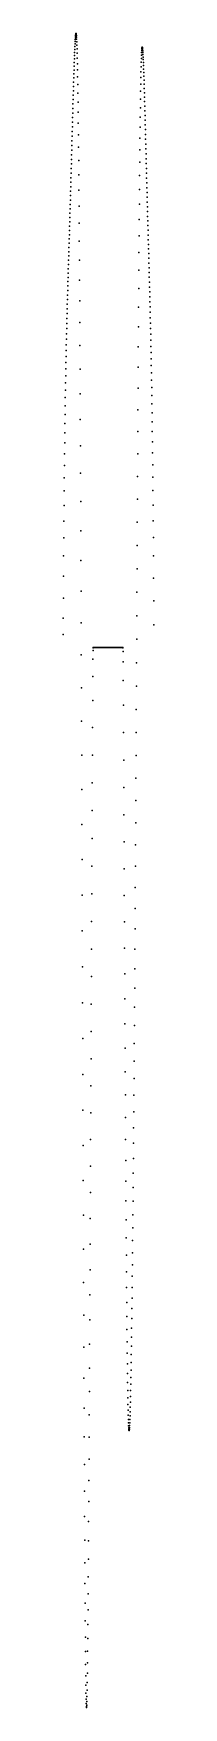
# Model space of a CAD drawing. Header units: metres. Extents: x 0 to 360, y -4190 to 2427.
import ezdxf

# ---------------------------------------------------------------- set-up
doc = ezdxf.new("R2010")
doc.units = ezdxf.units.M

msp = doc.modelspace()

# ---------------------------------------------------------------- linework, layer by layer
for p in [(47, 2385.5), (47.5, 2394.7), (48, 2403), (48.5, 2410.2), (49, 2416.2), (49.5, 2420.9), (50, 2424.4), (50.5, 2426.5), (51, 2427), (51.5, 2425.9), (52, 2423.2), (52.5, 2418.7), (53, 2412.4), (53.5, 2404.1), (54, 2393.7), (44.5, 2326.3), (45, 2339.5), (45.5, 2352.2), (46, 2364.1), (46.5, 2375.3), (54.5, 2381.2), (55, 2366.5), (55.5, 2349.3), (56, 2329.7), (310, 2328.4), (310.5, 2341.1), (311, 2351.7), (311.5, 2360), (312, 2366.2), (312.5, 2370.3), (313, 2372.6), (313.5, 2373.2), (314, 2371.9), (314.5, 2369), (315, 2364.6), (315.5, 2359), (316, 2352), (316.5, 2343.6), (317, 2334), (317.5, 2323.5), (42, 2251.1), (42.5, 2267.1), (43, 2282.5), (43.5, 2297.6), (44, 2312.3), (56.5, 2307.6), (57, 2282.8), (57.5, 2255.3), (308, 2252.6), (308.5, 2275.4), (309, 2295.7), (309.5, 2313.3), (318, 2312.2), (318.5, 2299.8), (319, 2286.3), (319.5, 2272.2), (320, 2257.7), (40, 2183.7), (40.5, 2200.9), (41, 2217.9), (41.5, 2234.7), (58, 2224.9), (58.5, 2191.6), (307, 2198.7), (307.5, 2227.1), (320.5, 2242.5), (321, 2226.5), (321.5, 2209.9), (322, 2193), (38.5, 2130.4), (39, 2148.4), (39.5, 2166.2), (59, 2155.2), (306, 2133.4), (306.5, 2167.5), (322.5, 2175.9), (323, 2158.4), (323.5, 2140.3), (324, 2121.8), (36.5, 2057.8), (37, 2076.3), (37.5, 2094.4), (38, 2112.4), (59.5, 2115.6), (60, 2072.9), (305, 2056.3), (305.5, 2096.4), (324.5, 2103.4), (325, 2084.9), (325.5, 2066.3), (35, 2002.8), (35.5, 2021), (36, 2039.3), (60.5, 2026.9), (304.5, 2013.2), (326, 2047.2), (326.5, 2027.8), (327, 2008.7), (327.5, 1989.7), (33, 1929.3), (33.5, 1947.6), (34, 1966.1), (34.5, 1984.5), (61, 1977.4), (61.5, 1924.5), (304, 1967.1), (328, 1970.6), (328.5, 1951.3), (329, 1931.8), (31, 1857), (31.5, 1875.1), (32, 1893.3), (32.5, 1911.3), (62, 1868.1), (303, 1865.8), (303.5, 1918), (329.5, 1912.4), (330, 1893.4), (330.5, 1874.5), (331, 1855.4), (29.5, 1803.9), (30, 1821.4), (30.5, 1839), (62.5, 1808.1), (302.5, 1810.6), (331.5, 1836), (332, 1816.8), (332.5, 1798), (27.5, 1733.7), (28, 1750.9), (28.5, 1768.5), (29, 1786.2), (63, 1744.5), (302, 1752.5), (333, 1779.4), (333.5, 1760.7), (334, 1741.8), (334.5, 1722.8), (25.5, 1665.1), (26, 1682.3), (26.5, 1699.6), (27, 1716.7), (63.5, 1677.1), (301.5, 1691.4), (335, 1704.2), (335.5, 1685.9), (336, 1667.6), (23.5, 1598), (24, 1614.9), (24.5, 1631.5), (25, 1648.2), (64, 1606), (301, 1627.5), (336.5, 1649), (337, 1630.3), (337.5, 1611.7), (338, 1593.5), (21.5, 1531), (22, 1547.5), (22.5, 1564), (23, 1580.9), (64.5, 1531.2), (300.5, 1560.8), (338.5, 1575.4), (339, 1557), (339.5, 1538.2), (19.5, 1462.8), (20, 1479.8), (20.5, 1497), (21, 1514.2), (300, 1491.4), (340, 1519.3), (340.5, 1500.8), (341, 1482.4), (341.5, 1463.7), (17.5, 1393), (18, 1411.1), (18.5, 1428.9), (19, 1446), (65, 1452.5), (299.5, 1419.4), (342, 1444.5), (342.5, 1424.8), (343, 1405.4), (16, 1339), (16.5, 1357.2), (17, 1375.1), (65.5, 1370.1), (299, 1344.8), (343.5, 1386.1), (344, 1366.4), (344.5, 1346), (345, 1324.9), (14, 1260.6), (14.5, 1280.4), (15, 1300.3), (15.5, 1320), (66, 1283.9), (298.5, 1268), (345.5, 1303.6), (346, 1282.4), (346.5, 1260.8), (12.5, 1196.4), (13, 1218.9), (13.5, 1240.3), (66.5, 1193.9), (347, 1238.1), (347.5, 1214.4), (11, 1126.4), (11.5, 1150.3), (12, 1173.5), (298, 1188.9), (348, 1190.1), (348.5, 1165.7), (349, 1140.6), (10, 1073.9), (10.5, 1100.9), (67, 1100.1), (297.5, 1107.7), (349.5, 1114), (350, 1085.8), (9, 1017.5), (9.5, 1046), (67.5, 1002.7), (297, 1024.6), (350.5, 1056.8), (351, 1027.3), (351.5, 996.4), (8, 955.4), (8.5, 987.6), (296.5, 939.8), (352, 963.2), (352.5, 927.9), (7, 885.3), (7.5, 921), (68, 901.5), (353, 891.3), (6, 808.5), (6.5, 848.3), (68.5, 796.7), (296, 853.3), (353.5, 853.4), (354, 812.8), (5.5, 765.2), (295.5, 765.4), (354.5, 768.8), (4.5, 670.6), (5, 719), (69, 688.4), (295, 676.3), (355, 721.9), (355.5, 673), (4, 618.8), (356, 620.6), (3.5, 561.8), (69.5, 576.7), (294.5, 586), (356.5, 563.1), (3, 499.9), (294, 494.9), (357, 500.8), (2.5, 433.9), (70, 461.6), (293.5, 403.1), (357.5, 434.5), (2, 362.2), (70.5, 343.3), (358, 362.6), (1.5, 282.5), (293, 310.8), (358.5, 274), (71, 221.9), (292.5, 218.1), (1, 194.3), (359, 184.8), (0.5, 116.4), (71.5, 97.6), (292, 125.2), (359.5, 89.5), (0, 51), (120.5, 0), (121, 0), (121.5, 0), (122, 0), (122.5, 0), (123, 0), (123.5, 0), (124, 0), (124.5, 0), (126.5, 0), (127, 0), (127.5, 0), (129.5, 0), (131, 0), (131.5, 0), (132, 0), (134, 0), (134.5, 0), (135, 0), (135.5, 0), (136, 0), (138, 0), (138.5, 0), (140.5, 0), (141, 0), (141.5, 0), (143, 0), (143.5, 0), (144, 0), (144.5, 0), (145, 0), (145.5, 0), (146, 0), (146.5, 0), (148, 0), (148.5, 0), (149, 0), (149.5, 0), (150, 0), (151.5, 0), (152, 0), (152.5, 0), (154, 0), (155.5, 0), (156, 0), (156.5, 0), (157, 0), (159, 0), (159.5, 0), (160, 0), (160.5, 0), (161.5, 0), (162, 0), (162.5, 0), (164.5, 0), (165, 0), (165.5, 0), (167.5, 0), (168, 0), (168.5, 0), (169, 0), (169.5, 0), (170, 0), (170.5, 0), (171, 0), (172, 0), (172.5, 0), (173, 0), (173.5, 0), (175.5, 0), (176, 0), (176.5, 0), (177, 0), (177.5, 0), (180.5, 0), (181, 0), (181.5, 0), (182, 0), (182.5, 0), (183, 0), (185, 0), (185.5, 0), (187.5, 0), (188, 0), (188.5, 0), (189, 0), (190.5, 0), (191, 0), (191.5, 0), (192, 0), (192.5, 0), (193, 0), (193.5, 0), (194, 0), (195.5, 0), (196, 0), (196.5, 0), (197, 0), (197.5, 0), (199.5, 0), (200, 0), (200.5, 0), (202.5, 0), (203, 0), (203.5, 0), (204.5, 0), (205, 0), (205.5, 0), (206, 0), (208, 0), (208.5, 0), (210, 0), (210.5, 0), (212, 0), (212.5, 0), (213, 0), (214, 0), (214.5, 0), (215, 0), (216.5, 0), (217, 0), (217.5, 0), (219, 0), (219.5, 0), (220, 0), (221.5, 0), (222, 0), (224.5, 0), (225, 0), (227, 0), (227.5, 0), (228, 0), (229.5, 0), (230, 0), (231.5, 0), (232, 0), (234, 0), (234.5, 0), (235.5, 0), (236, 0), (291.5, 32.3), (72, -29.5), (118, -46.4), (118.5, -11.6), (119, -1.1), (119.5, 0), (120, 0), (125, 0), (125.5, 0), (126, 0), (128, 0), (128.5, 0), (129, 0), (130, 0), (130.5, 0), (132.5, 0), (133, 0), (133.5, 0), (136.5, 0), (137, 0), (137.5, 0), (139, 0), (139.5, 0), (140, 0), (142, 0), (142.5, 0), (147, 0), (147.5, 0), (150.5, 0), (151, 0), (153, 0), (153.5, 0), (154.5, 0), (155, 0), (157.5, 0), (158, 0), (158.5, 0), (161, 0), (163, 0), (163.5, 0), (164, 0), (166, 0), (166.5, 0), (167, 0), (171.5, 0), (174, 0), (174.5, 0), (175, 0), (178, 0), (178.5, 0), (179, 0), (179.5, 0), (180, 0), (183.5, 0), (184, 0), (184.5, 0), (186, 0), (186.5, 0), (187, 0), (189.5, 0), (190, 0), (194.5, 0), (195, 0), (198, 0), (198.5, 0), (199, 0), (201, 0), (201.5, 0), (202, 0), (204, 0), (206.5, 0), (207, 0), (207.5, 0), (209, 0), (209.5, 0), (211, 0), (211.5, 0), (213.5, 0), (215.5, 0), (216, 0), (218, 0), (218.5, 0), (220.5, 0), (221, 0), (222.5, 0), (223, 0), (223.5, 0), (224, 0), (225.5, 0), (226, 0), (226.5, 0), (228.5, 0), (229, 0), (230.5, 0), (231, 0), (232.5, 0), (233, 0), (233.5, 0), (235, 0), (236.5, 0), (237, -2), (237.5, -15.9), (238, -56.5), (291, -60.4), (117.5, -114.4), (238.5, -130.4), (72.5, -159.2), (290.5, -152.8), (117, -209.4), (239, -228.7), (290, -244.8), (73, -291.2), (116.5, -316.6), (239.5, -336.4), (289.5, -336.2), (73.5, -425.4), (116, -425.9), (240, -444.9), (289, -426.8), (288.5, -516.6), (74, -561.5), (115.5, -535.3), (240.5, -553.3), (115, -645), (241, -661.2), (288, -605.3), (74.5, -699.3), (287.5, -693.1), (114.5, -754.6), (241.5, -768.5), (287, -779.6), (75, -838.5), (114, -864.2), (242, -874.9), (286.5, -864.9), (75.5, -978.9), (113.5, -973.7), (242.5, -980.5), (286, -948.8), (285.5, -1031.4), (76, -1120.2), (113, -1083.1), (243, -1084.9), (285, -1112.4), (243.5, -1188), (112.5, -1192.3), (284.5, -1192), (76.5, -1262), (112, -1301.2), (244, -1289.5), (284, -1270), (244.5, -1389.5), (283.5, -1346.4), (77, -1404.2), (111.5, -1409.8), (283, -1421.2), (111, -1518), (245, -1487.5), (282.5, -1494.3), (77.5, -1546.2), (245.5, -1583.6), (282, -1565.8), (110.5, -1625.7), (281.5, -1635.7), (78, -1687.9), (246, -1677.5), (281, -1703.8), (110, -1732.8), (246.5, -1769), (280.5, -1770.2), (78.5, -1828.8), (109.5, -1839.3), (280, -1835.1), (247, -1858.1), (279.5, -1898.2), (79, -1968.6), (109, -1945.1), (247.5, -1944.7), (279, -1959.6), (108.5, -2050), (248, -2028.4), (278.5, -2019.5), (79.5, -2107.1), (248.5, -2109.4), (278, -2077.6), (108, -2154.1), (277.5, -2134.2), (80, -2243.8), (249, -2187.3), (276.5, -2242.4), (277, -2189.1), (107.5, -2257.1), (249.5, -2262.2), (276, -2294.2), (80.5, -2378.2), (107, -2359), (250, -2334), (275.5, -2344.4), (250.5, -2402.6), (274.5, -2440.1), (275, -2393), (81, -2510.3), (106.5, -2459.8), (251, -2467.9), (274, -2485.7), (106, -2559.3), (251.5, -2530), (273, -2572.1), (273.5, -2529.6), (81.5, -2639.4), (252, -2588.6), (252.5, -2644), (272.5, -2613.1), (105.5, -2657.3), (253, -2695.9), (271.5, -2690.5), (272, -2652.5), (82, -2765.4), (105, -2753.8), (253.5, -2744.5), (270.5, -2761.7), (271, -2726.8), (254, -2789.7), (254.5, -2831.6), (269.5, -2826.7), (270, -2795), (82.5, -2887.8), (104.5, -2848.7), (255, -2870.1), (255.5, -2905.4), (268.5, -2885.5), (269, -2856.9), (104, -2941.7), (256, -2937.4), (256.5, -2966.3), (267, -2961.2), (267.5, -2937.6), (268, -2912.3), (83, -3006.3), (103.5, -3032.9), (257, -2992.1), (257.5, -3014.7), (258, -3034.4), (265, -3037.6), (265.5, -3021.3), (266, -3003), (266.5, -2983), (258.5, -3051.2), (259, -3065.1), (259.5, -3076.3), (260, -3084.8), (260.5, -3090.5), (261, -3093.8), (261.5, -3094.7), (262, -3093.1), (262.5, -3089.3), (263, -3083.2), (263.5, -3074.8), (264, -3064.5), (264.5, -3052), (83.5, -3120.6), (103, -3122), (84, -3230.2), (102.5, -3208.8), (102, -3293.4), (84.5, -3335.1), (85, -3434.9), (101.5, -3375.3), (101, -3454.5), (85.5, -3529.2), (100.5, -3530.9), (86, -3617.9), (100, -3604.2), (86.5, -3700.6), (99.5, -3674.2), (99, -3740.6), (87, -3777.3), (98.5, -3803.5), (87.5, -3847.8), (98, -3862.4), (88, -3911.8), (88.5, -3969.4), (97, -3967.6), (97.5, -3917.1), (89, -4020.3), (96.5, -4013.5), (89.5, -4064.6), (90, -4102.1), (95.5, -4090.7), (96, -4054.5), (90.5, -4132.9), (91, -4157.1), (94, -4166.6), (94.5, -4146.9), (95, -4121.4), (91.5, -4174.6), (92, -4185.7), (92.5, -4190.2), (93, -4188.5), (93.5, -4180.5)]:
    msp.add_point(p)

doc.saveas('drawing.dxf')
